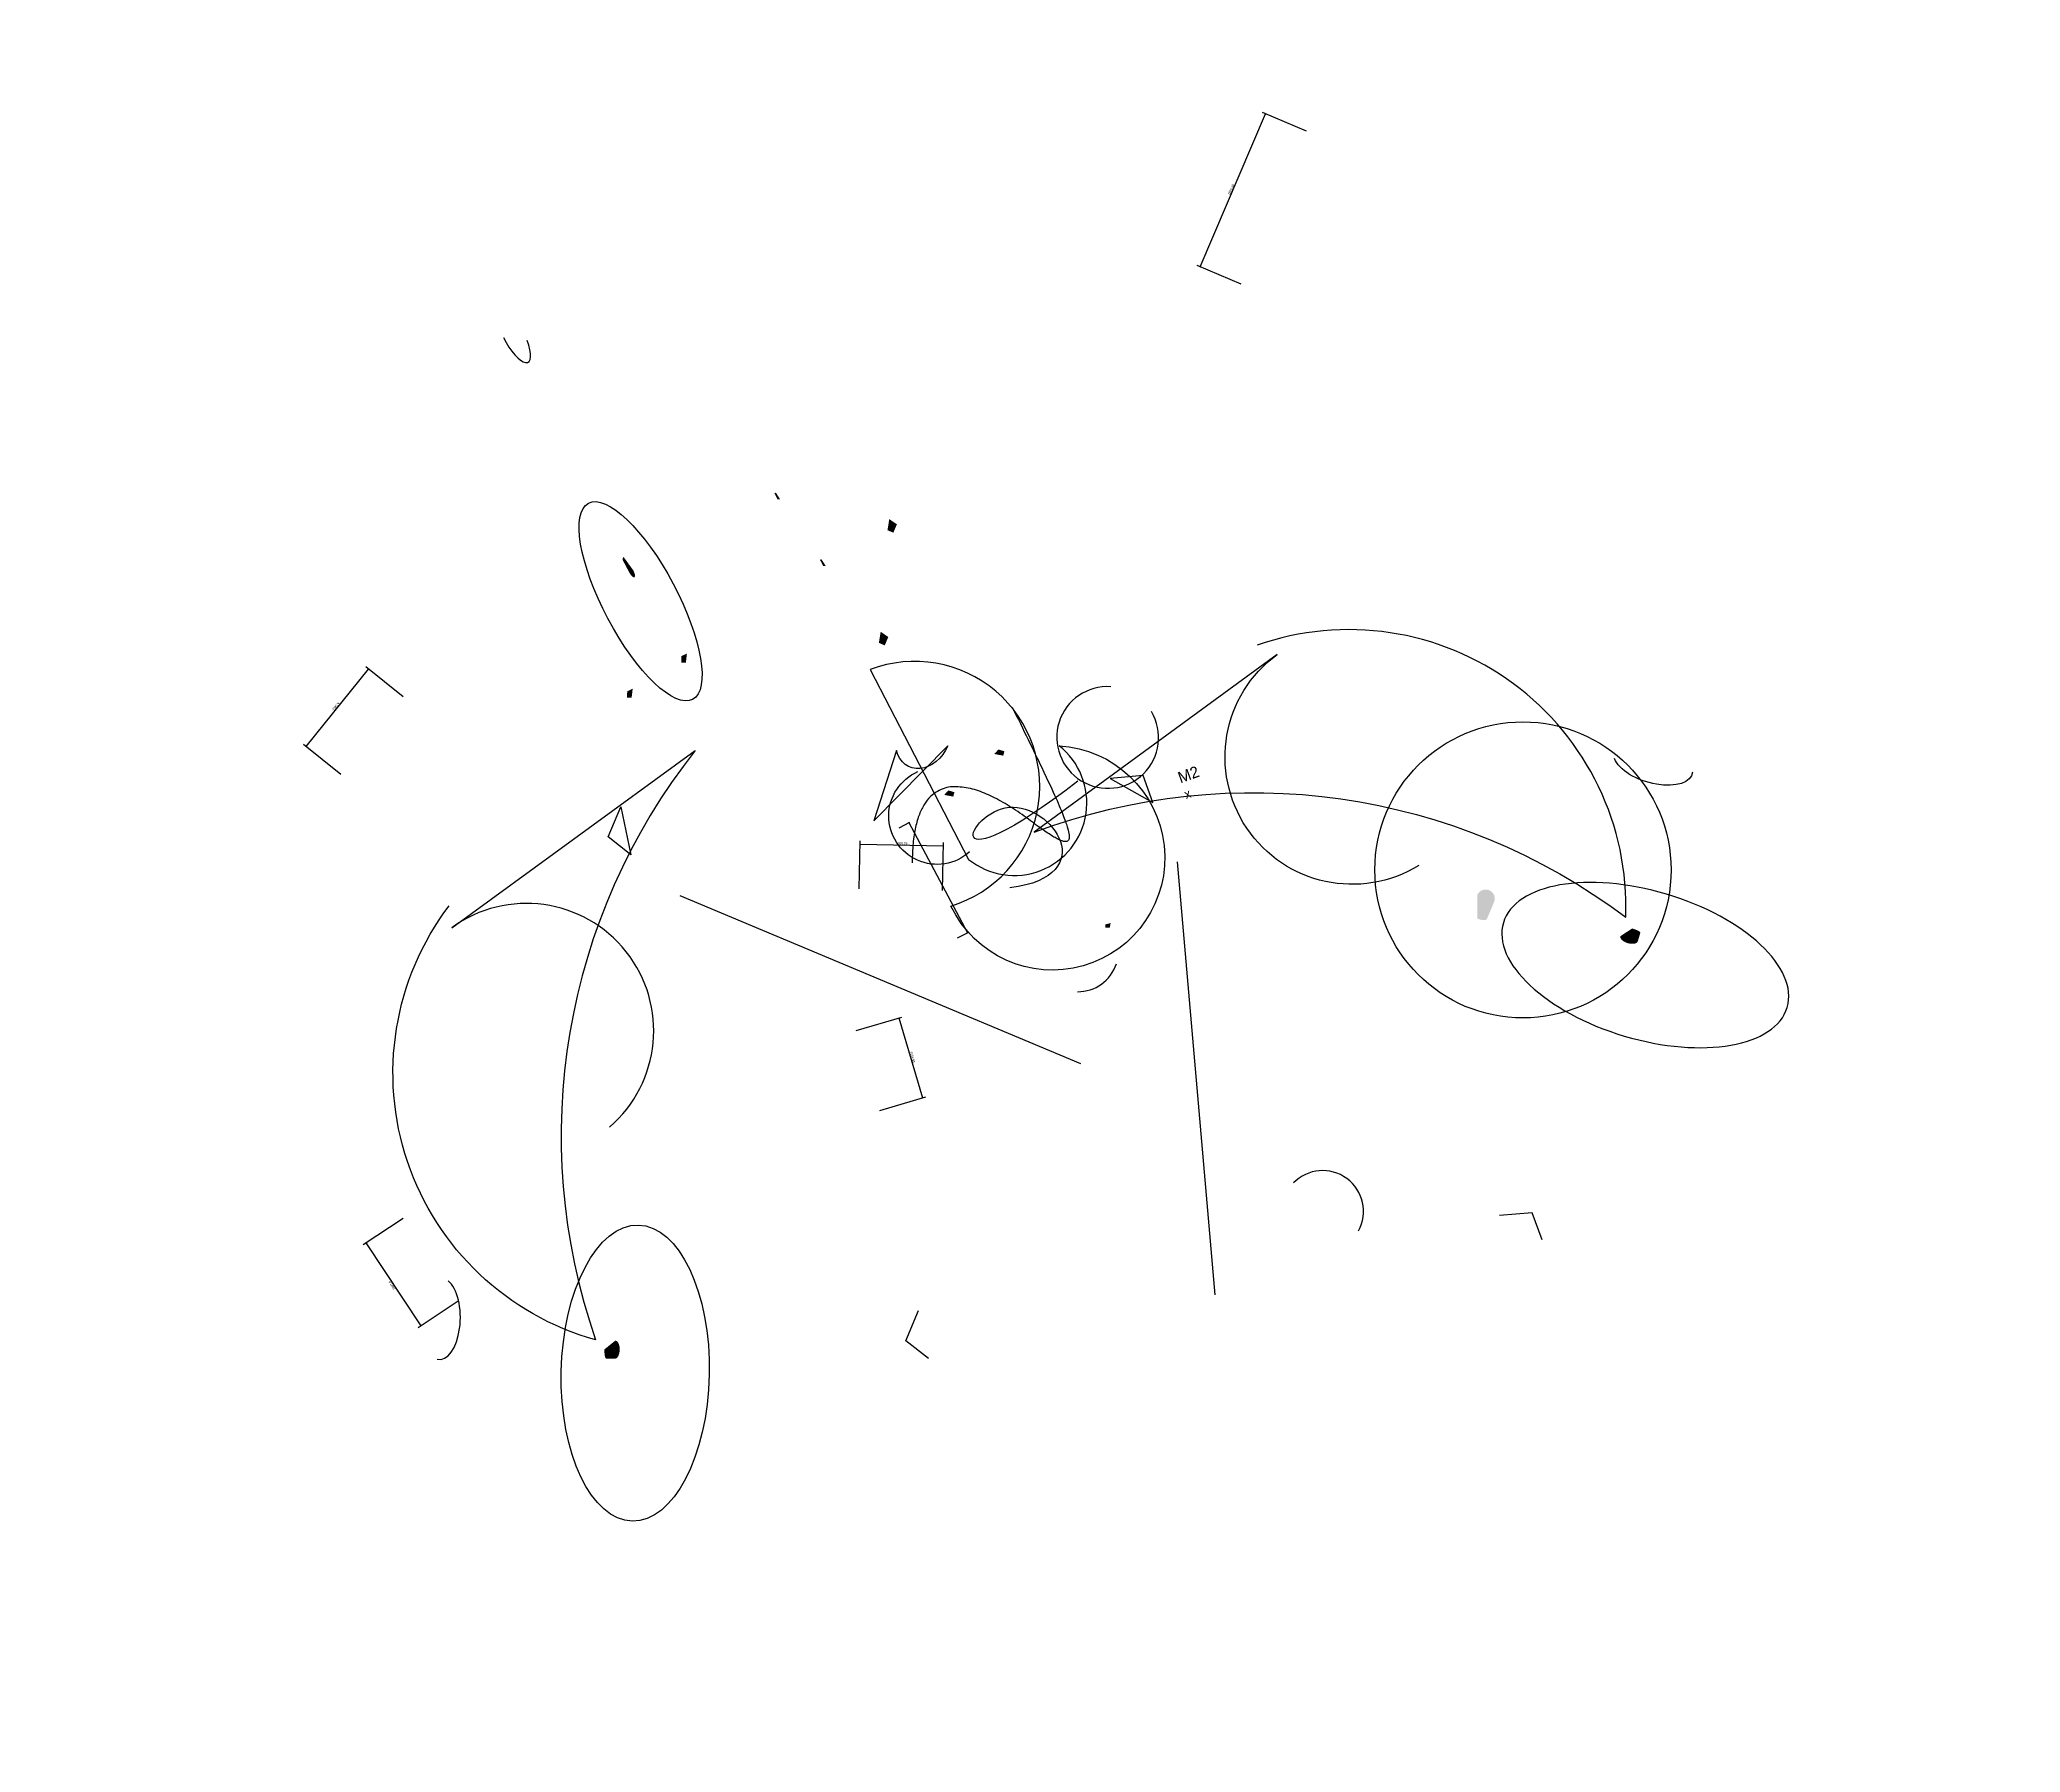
# Model space of a CAD drawing. Header units: millimetres. Extents: x -208 to 227, y -210 to 166.
import ezdxf

# ---------------------------------------------------------------- set-up
doc = ezdxf.new("R2010")
doc.units = ezdxf.units.MM
doc.styles.add('OpenSansCondensed-Light', font='OpenSansCondensed-Light.ttf')
doc.dimstyles.new('EZDXF', dxfattribs={"dimtxt": 0.25, "dimasz": 0.175, "dimexe": 0.375, "dimexo": 0.125, "dimgap": 0.1, "dimtad": 1, "dimlfac": 100, "dimzin": 12, "dimdsep": 46, "dimtxsty": 'OpenSansCondensed-Light', "dimblk": 'ARCHTICK', "dimcen": 2.5, "dimazin": 3, "dimtfac": 0.5, "dimtmove": 2, "dimatfit": 3})

# ---------------------------------------------------------------- blocks, each defined once
blk = doc.blocks.new('_ARCHTICK')
at = {"color": 0, "linetype": 'BYBLOCK', "const_width": 0.15}
blk.add_lwpolyline([(-0.5, -0.5), (0.5, 0.5)], dxfattribs=at)
blk = doc.blocks.new('B1', base_point=(4.84476, 3.46619))
h = blk.add_hatch(color=7)
edge = h.paths.add_edge_path()
edge.add_line((-9.91176, -33.69045), (-7.91176, -33.69045))
edge.add_arc((-7.91176, -32.69045), 1, -90, 90)
edge.add_ellipse((-9.91176, -32.69045), major_axis=(0, 1), ratio=0.377693448, start_angle=90, end_angle=270)
blk.add_circle((-3.40402, -35.22167), 16.26245)
blk.add_arc((-46.52354, -29.68752), 4.47749, -95.4060142, 69.0137342)
for points in [[(3.55892, 42.90086), (4.55892, 42.90086), (3.55892, 43.60086), (4.75892, 43.90086)], [(-8.19408, 38.91931), (-7.19408, 38.91931), (-8.19408, 39.61931), (-6.99408, 39.91931)]]:
    blk.add_solid(points)
blk.add_linear_dim(base=(43.63142, 23.33529), p1=(43.63142, 18.33529), p2=(61.89836, 18.33529), dimstyle='EZDXF').render()
blk = doc.blocks.new('B2', base_point=(-4.52803, -1.06242))
blk.add_line((12.05307, -10.99049), (-27.63373, -37.50863, 0.46996))
blk.add_lwpolyline([(-4.88502, 9.48433, 0.960284511), (22.9376, 11.82764), (24.3973, -21.20524, 0.256126385), (-23.5205, 23.64353, -0.528806974), (25.10077, 10.74951, -0.146805527)], format="xyb")
blk.add_polyline3d([(-45.41071, -5.69086, 0), (-42.41071, -4.69086, 2), (-40.41071, -7.69086, -1)])
blk.add_polyline3d([(18.77062, -8.98706, 0), (21.77062, -7.98706, 2), (23.77062, -10.98706, -1)], close=True)
at = {"xscale": 0.5, "rotation": 235.33228865504108}
blk.add_blockref('B1', (0.50359, -3.37475), dxfattribs=at)
blk.add_linear_dim(base=(-11.649843, 38.772515), p1=(-11.649843, 33.772515), p2=(-0.725886, 33.772515), dimstyle='EZDXF').render()

msp = doc.modelspace()

# ---------------------------------------------------------------- linework, layer by layer
msp.add_lwpolyline([(-7.67, -24.38, 1.036101), (-25.43, 27.54), (-3.79, -14.14, 1.006708), (16.06, 10.83, -1.753712)], format="xyb", close=True)
at = {"extrusion": (0.526618, -0.237871, 0.711091)}
msp.add_lwpolyline([(-15.34, 25.92), (6.43, 15.56, -0.668228), (0.79, 28.25)], format="xyb", close=True, dxfattribs=at)
msp.add_lwpolyline([(-3.58, -12.49, -1.179881), (-14.92, 5.13)], format="xyb")
msp.add_arc((20.13, -34.24), 8.98, -90.095, -18.3786)
msp.add_ellipse((26.75, 12.64), major_axis=(8.94, -6.75), ratio=0.995122, start_param=2.153893, end_param=-5.099445)
msp.add_rational_spline([(5.79, 19.29), (23.19, -15.73), (-16.16, 13.91), (-16.19, -14.9)], [0.548949939098, 1.76343756023, 0.882021493989, 0.669537481266], degree=2)
msp.add_open_spline([(20.16, 3.03), (-11.33, -21.3), (3.02, 14.1), (25.77, -17.7), (5.28, -20.42)], degree=3)
msp.add_solid([(26.2, -29.13), (27.2, -29.13), (26.2, -28.43), (27.4, -28.13)])

# ---------------------------------------------------------------- block references
for name, p, xscale, yscale, rotation in [('B1', (53.24, 29.06), 2, 2, 66.9208744420269), ('B2', (78.22, -28.11), 2, -2, 128.73474188700735), ('B1', (-52.95, 40.69), 1.5, 0.5, 297.94861566601753), ('B2', (-65.5, -60.72), 2, 2, 123.51290185567002)]:
    msp.add_blockref(name, p, dxfattribs=dict(xscale=xscale, yscale=yscale, rotation=rotation))

# ---------------------------------------------------------------- texts
at = {"insert": (41.88, 4.88), "char_height": 2.5, "attachment_point": 1, "rotation": 20.0898}
msp.add_mtext('M2\\P{\\H2;x}', dxfattribs=at)

doc.saveas('drawing.dxf')
